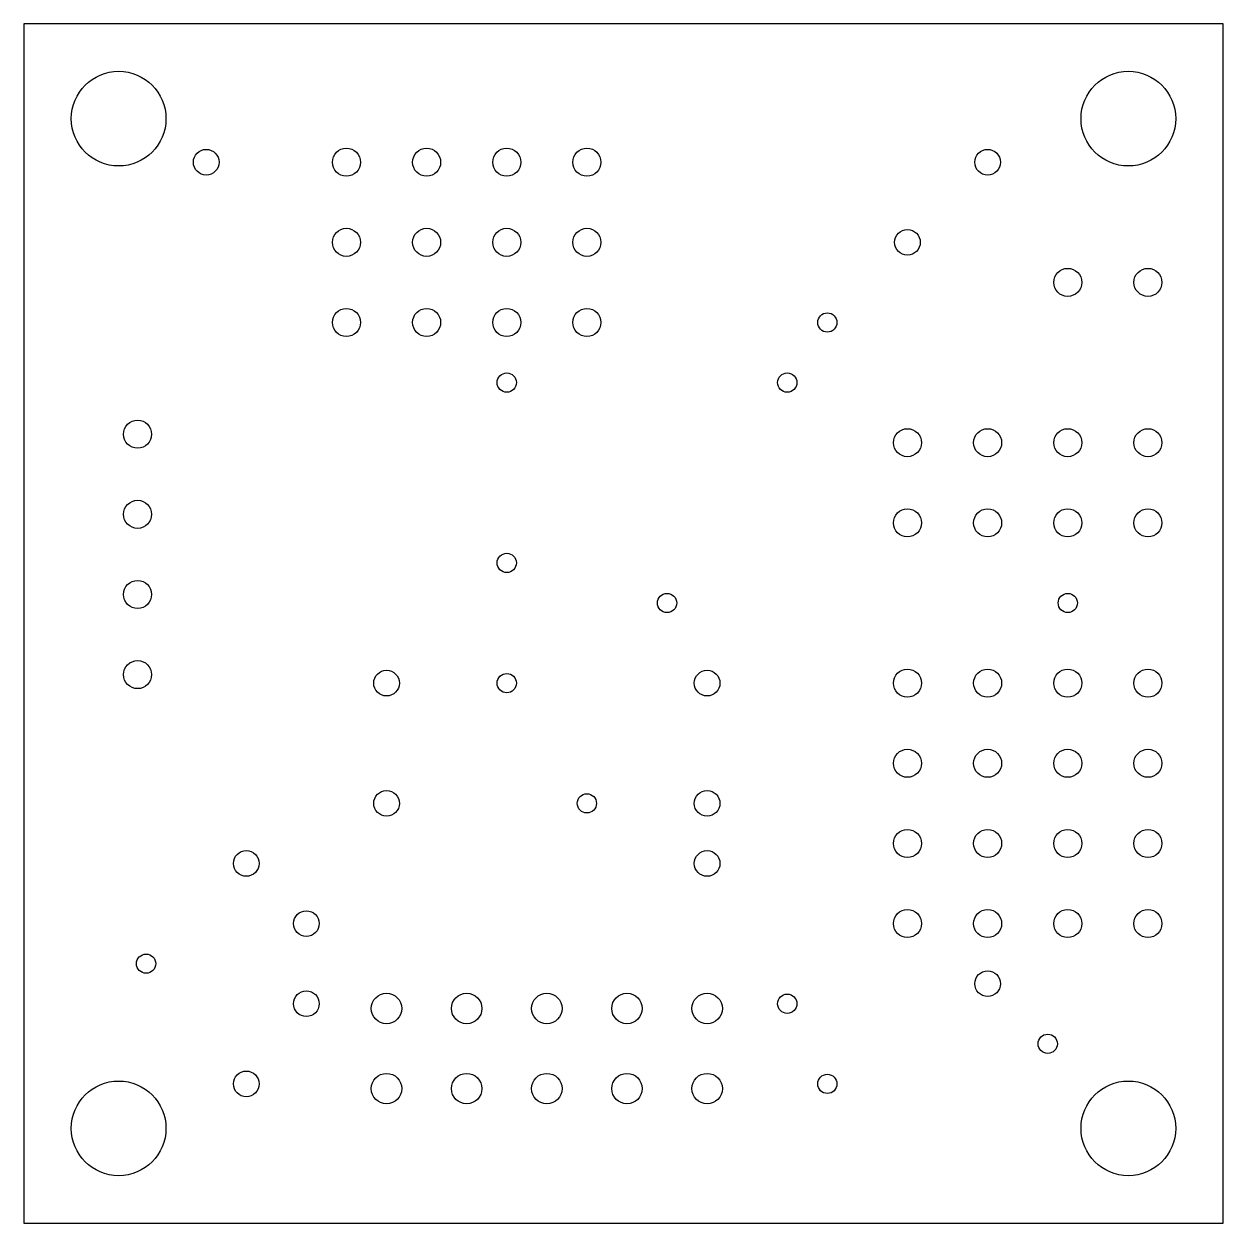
# Model space of a CAD drawing. Extents: x 480 to 518, y 482 to 520.
import ezdxf

# ---------------------------------------------------------------- set-up
doc = ezdxf.new("R2010")
doc.units = 0
doc.layers.get('0').update_dxf_attribs({"linetype": 'CONTINUOUS'})
doc.layers.add('_BOARD', color=254, linetype='CONTINUOUS')
doc.layers.add('_DRILL', color=251, linetype='CONTINUOUS')

# ---------------------------------------------------------------- blocks, each defined once
blk = doc.blocks.new('_HOLE')
blk.add_circle((0, 0), 0.5)

msp = doc.modelspace()

# ---------------------------------------------------------------- linework, layer by layer
at = {"layer": '_BOARD', "color": 3}
msp.add_lwpolyline([(480, 482), (518, 482), (518, 482), (518, 520), (518, 520), (480, 520), (480, 520), (480, 482), (480, 482)], close=True, dxfattribs=at)

# ---------------------------------------------------------------- block references
at = {"layer": '_DRILL'}
for p, xscale, yscale in [((483, 517), 3, 3), ((515, 517), 3, 3), ((490.22, 515.62), 0.889, 0.889), ((492.76, 515.62), 0.889, 0.889), ((495.3, 515.62), 0.889, 0.889), ((497.84, 515.62), 0.889, 0.889), ((485.775, 515.62), 0.813, 0.813), ((510.54, 515.62), 0.813, 0.813), ((490.22, 513.08), 0.889, 0.889), ((492.76, 513.08), 0.889, 0.889), ((495.3, 513.08), 0.889, 0.889), ((497.84, 513.08), 0.889, 0.889), ((508, 513.08), 0.813, 0.813), ((513.08, 511.81), 0.889, 0.889), ((515.62, 511.81), 0.889, 0.889), ((490.22, 510.54), 0.889, 0.889), ((492.76, 510.54), 0.889, 0.889), ((495.3, 510.54), 0.889, 0.889), ((497.84, 510.54), 0.889, 0.889), ((505.46, 510.54), 0.61, 0.61), ((495.3, 508.635), 0.61, 0.61), ((504.19, 508.635), 0.61, 0.61), ((483.6, 507), 0.889, 0.889), ((508, 506.73), 0.889, 0.889), ((510.54, 506.73), 0.889, 0.889), ((513.08, 506.73), 0.889, 0.889), ((515.62, 506.73), 0.889, 0.889), ((483.6, 504.46), 0.889, 0.889), ((508, 504.19), 0.889, 0.889), ((510.54, 504.19), 0.889, 0.889), ((513.08, 504.19), 0.889, 0.889), ((515.62, 504.19), 0.889, 0.889), ((495.3, 502.92), 0.61, 0.61), ((483.6, 501.92), 0.889, 0.889), ((500.38, 501.65), 0.61, 0.61), ((513.08, 501.65), 0.61, 0.61), ((483.6, 499.38), 0.889, 0.889), ((491.49, 499.11), 0.813, 0.813), ((495.3, 499.11), 0.61, 0.61), ((501.65, 499.11), 0.813, 0.813), ((508, 499.11), 0.889, 0.889), ((510.54, 499.11), 0.889, 0.889), ((513.08, 499.11), 0.889, 0.889), ((515.62, 499.11), 0.889, 0.889), ((508, 496.57), 0.889, 0.889), ((510.54, 496.57), 0.889, 0.889), ((513.08, 496.57), 0.889, 0.889), ((515.62, 496.57), 0.889, 0.889), ((491.49, 495.3), 0.813, 0.813), ((497.84, 495.3), 0.61, 0.61), ((501.65, 495.3), 0.813, 0.813), ((508, 494.03), 0.889, 0.889), ((510.54, 494.03), 0.889, 0.889), ((513.08, 494.03), 0.889, 0.889), ((515.62, 494.03), 0.889, 0.889), ((487.045, 493.395), 0.813, 0.813), ((501.65, 493.395), 0.813, 0.813), ((488.95, 491.49), 0.813, 0.813), ((508, 491.49), 0.889, 0.889), ((510.54, 491.49), 0.889, 0.889), ((513.08, 491.49), 0.889, 0.889), ((515.62, 491.49), 0.889, 0.889), ((483.87, 490.22), 0.61, 0.61), ((510.54, 489.585), 0.813, 0.813), ((488.95, 488.95), 0.813, 0.813), ((491.49, 488.8), 0.965, 0.965), ((494.03, 488.8), 0.965, 0.965), ((496.57, 488.8), 0.965, 0.965), ((499.11, 488.8), 0.965, 0.965), ((501.65, 488.8), 0.965, 0.965), ((504.19, 488.95), 0.61, 0.61), ((512.445, 487.68), 0.61, 0.61), ((487.045, 486.41), 0.813, 0.813), ((483, 485), 3, 3), ((491.49, 486.26), 0.965, 0.965), ((494.03, 486.26), 0.965, 0.965), ((496.57, 486.26), 0.965, 0.965), ((499.11, 486.26), 0.965, 0.965), ((501.65, 486.26), 0.965, 0.965), ((505.46, 486.41), 0.61, 0.61), ((515, 485), 3, 3)]:
    msp.add_blockref('_HOLE', p, dxfattribs=dict(at, xscale=xscale, yscale=yscale))

doc.saveas('drawing.dxf')
